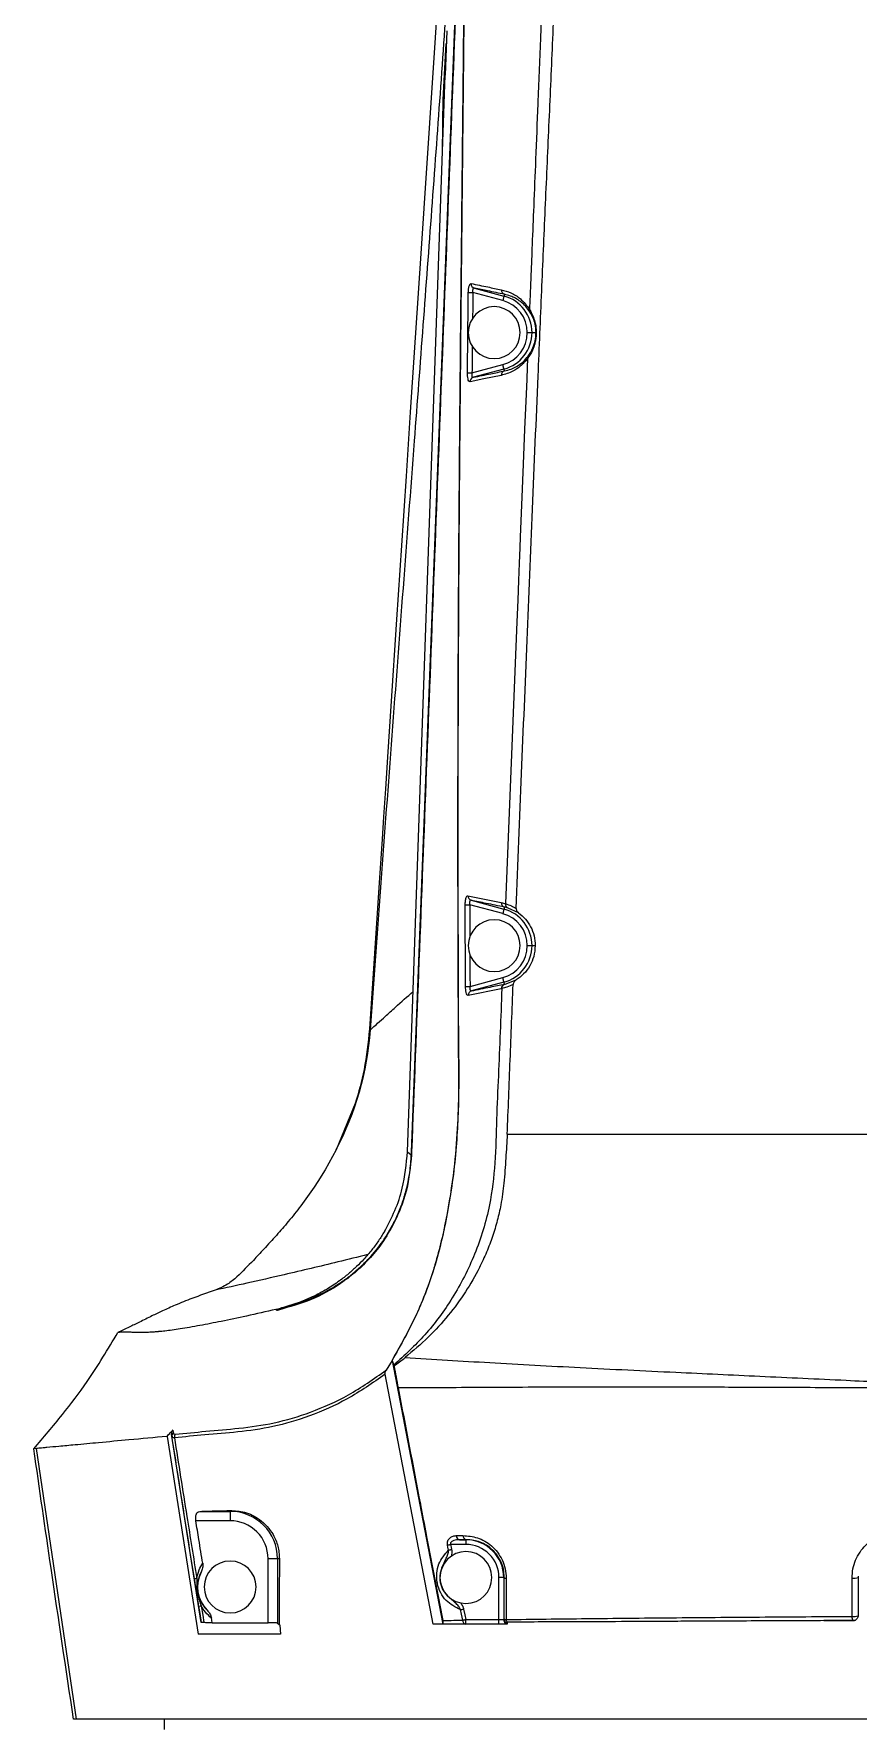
# Model space of a CAD drawing. Header units: millimetres. Extents: x 126 to 938, y 244 to 707.
# Drawn here: x 764.69 to 769.06, y 303.71 to 312.67 of the extents above; entities that cross this region are included whole.
import ezdxf

# ---------------------------------------------------------------- set-up
doc = ezdxf.new("R2010")
doc.units = ezdxf.units.MM

msp = doc.modelspace()

# ---------------------------------------------------------------- linework, layer by layer
at = {"color": 7, "linetype": 'Continuous', "lineweight": 25}
for p, q in [((766.8379, 312.9728), (766.7428, 311.5358)), ((766.8784, 312.6901), (766.8702, 312.454)), ((766.6709, 306.7478), (766.8702, 312.454)), ((767.0253, 311.3257), (767.1822, 311.2837)), ((767.1757, 311.2596), (767.0169, 311.3021)), ((767.1847, 311.293), (767.1822, 311.2837)), ((767.3057, 311.0901), (767.3307, 311.0901)), ((767.3307, 311.0901), (767.3519, 311.0901)), ((767.0125, 310.8769), (767.1757, 310.9207)), ((767.1822, 310.8965), (767.0198, 310.853)), ((767.1848, 310.8868), (767.1822, 310.8965)), ((766.9907, 308.1044), (767.1674, 308.0685)), ((767.1757, 308.0096), (767.0006, 308.0565)), ((767.0083, 308.0803), (767.1822, 308.0337)), ((767.185, 308.0444), (767.1822, 308.0337)), ((767.2591, 308.0146), (767.2048, 308.0396)), ((767.3057, 307.8401), (767.3307, 307.8401)), ((767.3307, 307.8401), (767.3478, 307.8401)), ((767.0021, 307.6241), (767.1757, 307.6707)), ((767.1883, 307.6366), (767.2466, 307.6582)), ((767.1673, 307.6117), (766.9926, 307.5762)), ((767.1822, 307.6465), (767.0102, 307.6004)), ((767.185, 307.6359), (767.1822, 307.6465)), ((766.4687, 307.3991), (766.4686, 307.3973)), ((766.4686, 307.3973), (766.4738, 307.3931)), ((766.3936, 307.0037), (766.2918, 306.7573)), ((766.2918, 306.7573), (766.2335, 306.6515)), ((766.6709, 306.7478), (766.6909, 306.7319)), ((766.1959, 306.5904), (766.1753, 306.559)), ((766.2335, 306.6515), (766.1959, 306.5904)), ((765.9729, 305.9114), (766.0174, 305.9233)), ((765.9833, 305.9115), (765.9814, 305.911)), ((765.9962, 305.9172), (765.9833, 305.9115)), ((765.9963, 305.9172), (765.9962, 305.9172)), ((765.9963, 305.9172), (765.9963, 305.9172)), ((766.5885, 305.641), (766.5569, 305.5895)), ((766.5885, 305.641), (766.7602, 304.746)), ((766.8062, 304.2421), (766.5516, 305.5677)), ((765.3955, 305.2386), (765.5614, 304.1901)), ((765.5774, 304.2523), (765.4191, 305.2493)), ((764.7032, 305.1739), (764.6893, 305.1725)), ((764.9151, 303.7401), (764.7032, 305.1739)), ((765.7303, 304.791), (765.5485, 304.791)), ((765.5688, 304.841), (765.7303, 304.841)), ((765.7303, 304.8456), (765.7303, 304.841)), ((765.7303, 304.841), (765.7303, 304.791)), ((766.7602, 304.746), (766.8571, 304.2421)), ((766.9803, 304.6655), (766.8992, 304.6655)), ((766.9455, 304.6905), (766.9803, 304.6905)), ((766.9803, 304.6911), (766.9803, 304.6905)), ((766.9803, 304.6905), (766.9803, 304.6655)), ((765.9312, 304.2497), (765.9312, 304.5901)), ((765.9812, 304.5901), (765.9312, 304.5901)), ((765.9912, 304.5901), (765.9812, 304.5901)), ((765.9812, 304.5901), (765.9812, 304.2489)), ((765.5533, 304.4861), (765.554, 304.4334)), ((765.554, 304.4334), (765.5608, 304.3908)), ((767.1557, 304.2673), (767.1557, 304.4901)), ((767.1807, 304.4901), (767.1557, 304.4901)), ((767.1838, 304.4901), (767.1807, 304.4901)), ((767.1807, 304.4901), (767.1807, 304.2682)), ((769.0602, 304.4978), (769.06, 304.4901)), ((765.6356, 304.2497), (765.9312, 304.2497)), ((765.9812, 304.2489), (765.9898, 304.2403)), ((766.9794, 304.2673), (767.1557, 304.2673)), ((766.9794, 304.2423), (766.9794, 304.2673)), ((767.1557, 304.2423), (767.1557, 304.2673)), ((767.1807, 304.2682), (767.1832, 304.2706)), ((767.1986, 304.2541), (767.1986, 304.2421)), ((769.0451, 304.2644), (769.0356, 304.2624)), ((769.0356, 304.2624), (769.0356, 304.2625)), ((765.9969, 304.1901), (765.5614, 304.1901)), ((767.1986, 304.2421), (766.8062, 304.2421)), ((767.1557, 304.2423), (766.9794, 304.2423)), ((764.9151, 303.7401), (764.8997, 303.7401)), ((770.8803, 303.7401), (764.9151, 303.7401)), ((765.3803, 303.7401), (765.3803, 303.6851))]:
    msp.add_line(p, q, dxfattribs=at)
at = {"color": 7, "linetype": 'Continuous', "lineweight": 25, "flags": 128}
for points in [[(766.6916, 306.7478), (766.7569, 308.4459), (766.8222, 310.1439), (766.8736, 311.478), (766.9249, 312.8122)], [(766.7428, 311.5358), (766.7254, 311.2727), (766.7062, 310.9837), (766.6854, 310.669), (766.6628, 310.3284), (766.6386, 309.962), (766.6126, 309.5698), (766.5822, 309.1095), (766.5661, 308.8672), (766.5532, 308.6718), (766.5433, 308.5234), (766.5354, 308.4041), (766.5218, 308.2), (766.4687, 307.3991)], [(766.9929, 311.3024), (766.9944, 311.3024), (766.9964, 311.3023), (766.9989, 311.3023), (767.0019, 311.3023), (767.0053, 311.3022), (767.009, 311.3022), (767.0129, 311.3022), (767.0169, 311.3021)], [(767.0169, 311.3021), (767.0161, 311.2257), (767.0155, 311.1657)], [(767.1822, 311.2837), (767.182, 311.2832), (767.1817, 311.2818), (767.1811, 311.2795), (767.1803, 311.2765), (767.1793, 311.2728), (767.1782, 311.2687), (767.177, 311.2642), (767.1757, 311.2596)], [(766.9885, 310.8772), (766.9899, 310.8771), (766.9919, 310.8771), (766.9945, 310.8771), (766.9975, 310.8771), (767.0009, 310.877), (767.0046, 310.877), (767.0085, 310.877), (767.0125, 310.8769)], [(767.1822, 310.8965), (767.182, 310.897), (767.1817, 310.8985), (767.1811, 310.9007), (767.1803, 310.9037), (767.1793, 310.9074), (767.1782, 310.9115), (767.177, 310.916), (767.1757, 310.9207)], [(767.3068, 310.9517), (767.305, 310.9071), (767.3024, 310.8422), (767.2977, 310.7271), (767.2916, 310.5774), (767.2841, 310.3934), (767.2753, 310.1751), (767.2685, 310.0078), (767.266, 309.9483), (767.2628, 309.8676), (767.259, 309.7755), (767.2548, 309.6721), (767.2501, 309.5572), (767.1894, 308.063)], [(767.1672, 310.863), (767.075, 310.8441), (767.0022, 310.8291)], [(766.9766, 308.0564), (766.978, 308.0564), (766.98, 308.0564), (766.9826, 308.0564), (766.9856, 308.0565), (766.989, 308.0565), (766.9927, 308.0565), (766.9966, 308.0565), (767.0006, 308.0565)], [(767.1822, 308.0337), (767.182, 308.0332), (767.1817, 308.0318), (767.1811, 308.0295), (767.1803, 308.0265), (767.1793, 308.0228), (767.1782, 308.0187), (767.177, 308.0142), (767.1757, 308.0096)], [(767.1822, 307.6465), (767.182, 307.647), (767.1817, 307.6485), (767.1811, 307.6507), (767.1803, 307.6537), (767.1793, 307.6574), (767.1782, 307.6615), (767.177, 307.666), (767.1757, 307.6707)], [(766.9781, 307.624), (766.9795, 307.624), (766.9815, 307.624), (766.9841, 307.6241), (766.9871, 307.6241), (766.9905, 307.6241), (766.9942, 307.6241), (766.9981, 307.6241), (767.0021, 307.6241)], [(766.9294, 304.7122), (766.9489, 304.7125), (766.9643, 304.7127)], [(766.8828, 304.6622), (766.8846, 304.6626), (766.8864, 304.663), (766.8884, 304.6634), (766.8904, 304.6638), (766.8926, 304.6642), (766.8947, 304.6646), (766.897, 304.6651), (766.8992, 304.6655)], [(766.8882, 304.6359), (766.8852, 304.6506), (766.8828, 304.6622)], [(766.8882, 304.6359), (766.8899, 304.6362), (766.8917, 304.6366), (766.8937, 304.637), (766.8957, 304.6374), (766.8979, 304.6378), (766.9001, 304.6383), (766.9023, 304.6387), (766.9045, 304.6391)], [(766.8992, 304.6655), (766.9022, 304.6508), (766.9045, 304.6391)], [(766.9803, 304.6911), (766.9608, 304.6908), (766.9455, 304.6905)], [(765.9912, 304.5901), (765.9904, 304.3941), (765.9898, 304.2403)], [(767.1832, 304.2706), (767.1835, 304.3935), (767.1838, 304.4901)], [(767.1937, 304.4868), (767.1933, 304.3639), (767.1929, 304.2673)], [(769.0279, 304.2841), (769.0277, 304.3975), (769.0275, 304.4867)], [(765.5784, 304.2519), (765.5706, 304.3003), (765.5645, 304.3383)], [(765.5767, 304.3402), (765.5847, 304.2903), (765.591, 304.2511)], [(765.6356, 304.2497), (765.6333, 304.2636), (765.6316, 304.2746)], [(766.952, 304.3198), (766.9537, 304.3201), (766.9556, 304.3205), (766.9575, 304.3209), (766.9595, 304.3213), (766.9616, 304.3217), (766.9638, 304.3222), (766.966, 304.3226), (766.9682, 304.3231)], [(766.9633, 304.264), (766.957, 304.2953), (766.952, 304.3198)], [(766.9633, 304.264), (766.965, 304.2644), (766.9668, 304.2648), (766.9688, 304.2651), (766.9708, 304.2656), (766.9729, 304.266), (766.975, 304.2664), (766.9772, 304.2669), (766.9794, 304.2673)], [(766.9682, 304.3231), (766.9745, 304.2918), (766.9794, 304.2673)], [(769.0356, 304.2625), (769.0342, 304.2629), (769.0329, 304.2642), (769.0317, 304.2661), (769.0305, 304.2688), (769.0296, 304.272), (769.0288, 304.2757), (769.0283, 304.2797), (769.0279, 304.2841)], [(765.9941, 304.2402), (765.9957, 304.2121), (765.9969, 304.1901)], [(766.9794, 304.2423), (766.9724, 304.2422), (766.9669, 304.2421)]]:
    msp.add_lwpolyline(points, dxfattribs=at)
at = {"color": 7, "linetype": 'Continuous', "lineweight": 25}
for centre, radius, start, end in [((770.8803, 312.6741), 3.9509, 0.00002, 156.7053), ((767.0321, 311.3491), 0.0243, 177.53886, 253.79999), ((767.1915, 311.3164), 0.0244, 177.31804, 253.81424), ((767.1303, 311.0901), 0.1754, 0.00157, 74.9984), ((767.1303, 311.0901), 0.2004, 0.00066, 74.99987), ((767.1303, 311.0901), 0.1375, 360, 180), ((767.1303, 311.0901), 0.1375, 180.00031, 359.99969), ((767.1303, 311.0901), 0.1754, 285.00116, 359.99862), ((767.1303, 311.0901), 0.2004, 285.00013, 359.99913), ((767.1915, 310.8635), 0.0243, 106.14045, 181.03022), ((767.0265, 310.8296), 0.0243, 106.15432, 181.28971), ((767.015, 308.1037), 0.0243, 178.3069, 253.83209), ((767.1918, 308.0679), 0.0244, 178.50857, 253.95857), ((767.1303, 307.8401), 0.1754, 0.00138, 74.99884), ((767.1303, 307.8401), 0.2004, 0.00125, 74.99949), ((767.1303, 307.8401), 0.1375, 0.00062, 179.99938), ((767.1303, 307.8401), 0.1375, 180, 0), ((767.1303, 307.8401), 0.1754, 285.00203, 359.99824), ((767.1303, 307.8401), 0.2004, 285.00051, 359.99917), ((767.0169, 307.577), 0.0243, 106.17771, 182.09124), ((767.1918, 307.6124), 0.0244, 106.02455, 181.70469), ((764.8771, 307.5062), 1.6007, 332.10437, 355.94867), ((766.6917, 306.7324), 0.000937, 212.55393, 252.96801), ((766.6924, 306.7482), 0.001, 206.88907, 248.99519), ((766.6035, 306.3702), 0.00491, 162.80385, 200.62858), ((766.0015, 305.9021), 0.016, 108.95305, 156.63745), ((765.4445, 305.2404), 0.0227, 132.38315, 187.14655), ((765.4617, 305.2353), 0.027, 145.88089, 188.56252), ((765.7303, 304.5901), 0.2509, 0.00035, 89.99999), ((765.7303, 304.5901), 0.2009, 359.99939, 90.00061), ((766.9505, 304.7111), 0.0211, 176.87838, 256.48141), ((766.9854, 304.7115), 0.0211, 176.70506, 256.17473), ((766.9803, 304.4901), 0.1375, 0.00062, 179.99938), ((766.9803, 304.4901), 0.2004, 0.00058, 89.999), ((766.9803, 304.4901), 0.1754, 359.99947, 90.00053), ((765.7325, 304.4401), 0.175, 153.52388, 224.75423), ((765.7303, 304.4401), 0.1375, 360, 180), ((766.9803, 304.4901), 0.1379, 157.09201, 225.30465), ((766.8459, 304.5258), 0.0195, 66.38226, 67.64031), ((765.104, 307.287), 2.8367, 278.86585, 279.1128), ((765.7303, 304.4401), 0.1375, 180.00062, 359.99938), ((766.9803, 304.4901), 0.1375, 180, 0), ((767.1928, 304.5005), 0.0138, 229.25737, 273.64425), ((769.0369, 304.5541), 0.0681, 261.98624, 289.83123), ((764.9608, 308.1848), 3.8936, 278.91946, 279.10023), ((766.8482, 304.4271), 0.0496, 315.03521, 315.52928), ((766.9844, 304.2628), 0.0211, 176.77574, 256.44072), ((767.2057, 304.2682), 0.025, 180.02172, 253.29925), ((767.1921, 304.281), 0.0137, 229.32637, 273.58946), ((767.2082, 304.2706), 0.025, 180.02159, 247.4234), ((767.2245, 304.2693), 0.0316, 183.70374, 214.88062), ((769.0362, 304.3822), 0.0985, 265.17067, 283.64041), ((769.0356, 304.2875), 0.025, 270.01965, 292.46951)]:
    msp.add_arc(centre, radius, start, end, dxfattribs=at)
for points, knots in [([(767.2468, 308.0366), (767.2564, 308.2755), (767.2755, 308.7495), (767.3043, 309.4552), (767.3335, 310.158), (767.3595, 310.7755), (767.3822, 311.306), (767.4014, 311.7473), (767.4203, 312.1835), (767.441, 312.6217), (767.4542, 312.986), (767.4952, 313.273), (767.5373, 313.4806), (767.5901, 313.6799), (767.6539, 313.8748), (767.73, 314.069), (767.821, 314.2651), (767.9183, 314.444), (768.0278, 314.6211), (768.1478, 314.793), (768.2818, 314.9602), (768.421, 315.1136), (768.6019, 315.2903), (768.8368, 315.4838), (769.0515, 315.6272), (769.1912, 315.7087), (769.257, 315.7452), (769.3263, 315.7815), (769.3991, 315.8176), (769.4756, 315.8531), (769.556, 315.888), (769.641, 315.9223), (769.7428, 315.9601), (769.8438, 315.9939), (769.9454, 316.0242), (770.037, 316.0489), (770.1394, 316.0734), (770.2896, 316.1042), (770.4763, 316.1322), (770.6871, 316.1505), (770.8189, 316.1525), (770.8803, 316.1535)], [0, 0, 0, 0, 0.071184, 0.141274, 0.210323, 0.280644, 0.325304, 0.368459, 0.412159, 0.455325, 0.499119, 0.520569, 0.541592, 0.562152, 0.58194, 0.60262, 0.624221, 0.646276, 0.663205, 0.686221, 0.708662, 0.726971, 0.747845, 0.783917, 0.817419, 0.824604, 0.832073, 0.839833, 0.847893, 0.856263, 0.864956, 0.873987, 0.883558, 0.897289, 0.905689, 0.915111, 0.925557, 0.937037, 0.960744, 0.981728, 1, 1, 1, 1]), ([(767.9791, 314.6478), (767.963, 314.6235), (767.9214, 314.5611), (767.8629, 314.4652), (767.8027, 314.3586), (767.7513, 314.26), (767.7039, 314.1616), (767.6609, 314.0649), (767.6201, 313.9649), (767.5856, 313.8726), (767.5532, 313.7781), (767.5278, 313.6967), (767.5047, 313.6158), (767.4858, 313.544), (767.4666, 313.4641), (767.4514, 313.3935), (767.4406, 313.3379), (767.4336, 313.2994), (767.4274, 313.2634), (767.4215, 313.2267), (767.4158, 313.1893), (767.4104, 313.1503), (767.4052, 313.1096), (767.4004, 313.0672), (767.3845, 312.9112), (767.3766, 312.6555), (767.362, 312.3172), (767.3503, 312.0237), (767.3402, 311.7752), (767.332, 311.5714), (767.3255, 311.4124), (767.3209, 311.2981), (767.3184, 311.2367), (767.3174, 311.2134)], [0, 0, 0, 0, 0.024588, 0.063301, 0.094722, 0.127898, 0.157099, 0.186853, 0.217198, 0.248167, 0.269998, 0.301501, 0.320095, 0.340967, 0.364112, 0.389483, 0.401883, 0.411925, 0.422505, 0.432676, 0.443302, 0.454384, 0.465924, 0.477925, 0.49039, 0.598233, 0.693534, 0.776136, 0.846085, 0.903419, 0.948169, 0.980358, 1, 1, 1, 1]), ([(767.2101, 314.1397), (767.1703, 314.0217), (767.0905, 313.7857), (767.0352, 313.5172), (767.0087, 313.3458), (766.9989, 313.2731), (766.9905, 313.2001), (766.9833, 313.1269), (766.9776, 313.0535), (766.9732, 312.9799), (766.9702, 312.9067), (766.9687, 312.8422), (766.968, 312.7746), (766.967, 312.6909), (766.9661, 312.5926), (766.9651, 312.4938), (766.9642, 312.4067), (766.9633, 312.3218), (766.9623, 312.2265), (766.9612, 312.1182), (766.9599, 311.9886), (766.9585, 311.851), (766.9566, 311.6682), (766.9545, 311.4597), (766.9522, 311.234), (766.9501, 311.0222), (766.9481, 310.8022), (766.946, 310.5664), (766.9441, 310.3273), (766.9424, 310.0997), (766.94, 309.7426), (766.9376, 309.2589), (766.9365, 308.7953), (766.9363, 308.4893), (766.9364, 308.3348), (766.9365, 308.1816), (766.9368, 308.0298), (766.9371, 307.8793), (766.9377, 307.6994), (766.9387, 307.5007), (766.9394, 307.2821), (766.9425, 307.0753), (766.9364, 306.8658), (766.9165, 306.6362), (766.8783, 306.3893), (766.816, 306.1291), (766.7213, 305.8777), (766.6331, 305.7205), (766.5885, 305.641)], [0, 0, 0, 0, 0.043475, 0.086968, 0.095506, 0.104051, 0.112606, 0.121175, 0.129724, 0.138311, 0.14696, 0.155303, 0.160843, 0.170588, 0.184539, 0.195188, 0.205089, 0.214972, 0.224838, 0.238376, 0.252817, 0.270111, 0.28645, 0.31667, 0.342957, 0.365311, 0.390647, 0.419822, 0.447663, 0.474171, 0.499345, 0.572392, 0.643144, 0.661295, 0.679289, 0.697126, 0.714805, 0.732328, 0.749692, 0.777664, 0.801721, 0.826072, 0.849886, 0.874901, 0.906529, 0.937103, 0.968206, 1, 1, 1, 1]), ([(767.1999, 314.1061), (767.1613, 313.9884), (767.0839, 313.7532), (767.0295, 313.4777), (767.0027, 313.2907), (766.9913, 313.1933), (766.9824, 313.0969), (766.9759, 313.0005), (766.9717, 312.9035), (766.9695, 312.7855), (766.9683, 312.6379), (766.9665, 312.4684), (766.9646, 312.2895), (766.9627, 312.1011), (766.9605, 311.8935), (766.9571, 311.5637), (766.9529, 311.1434), (766.9484, 310.6574), (766.9448, 310.2374), (766.9426, 309.9205), (766.9412, 309.6852), (766.9402, 309.5099), (766.9395, 309.3362), (766.9388, 309.164), (766.9383, 308.9933), (766.9379, 308.8241), (766.9372, 308.4135), (766.9384, 307.9409), (766.9391, 307.4187), (766.9447, 307.0896), (766.9333, 306.7664), (766.8912, 306.4448), (766.8232, 306.1476), (766.7225, 305.8791), (766.6344, 305.7227), (766.5885, 305.641)], [0, 0, 0, 0, 0.04341, 0.086814, 0.098233, 0.109687, 0.121181, 0.132207, 0.143562, 0.155239, 0.173625, 0.195335, 0.214682, 0.236378, 0.261431, 0.287508, 0.352058, 0.408887, 0.457996, 0.499384, 0.52005, 0.54054, 0.560852, 0.580987, 0.600946, 0.620728, 0.640332, 0.744997, 0.786484, 0.823505, 0.86046, 0.899817, 0.937108, 0.96717, 1, 1, 1, 1]), ([(766.4738, 307.3931), (766.4927, 307.6533), (766.5306, 308.1738), (766.5893, 308.9545), (766.6486, 309.735), (766.7038, 310.4598), (766.7544, 311.1289), (766.8001, 311.7423), (766.845, 312.3557), (766.8739, 312.7647), (766.8884, 312.9693)], [0, 0, 0, 0, 0.139999, 0.279999, 0.42, 0.560001, 0.670002, 0.780002, 0.890001, 1, 1, 1, 1]), ([(766.926, 312.8116), (766.9, 312.1378), (766.848, 310.7901), (766.7706, 308.7686), (766.7183, 307.421), (766.6921, 306.7473)], [0, 0, 0, 0, 0.333345, 0.666681, 1, 1, 1, 1]), ([(766.8564, 312.0602), (766.8572, 312.1598), (766.8586, 312.3477), (766.8705, 312.5352), (766.8761, 312.6232)], [0, 0, 0, 0, 0.530257, 1, 1, 1, 1]), ([(766.9929, 311.3024), (766.9932, 311.3096), (766.9937, 311.3226), (766.9973, 311.3375), (767.0013, 311.3484), (767.006, 311.3497), (767.0078, 311.3502)], [0, 0, 0, 0, 0.4050886, 0.7333227, 0.9014179, 1, 1, 1, 1]), ([(767.0078, 311.3502), (767.0376, 311.344), (767.0907, 311.3332), (767.1438, 311.3223), (767.1671, 311.3175)], [0, 0, 0, 0, 0.56098, 1, 1, 1, 1]), ([(767.0253, 311.3257), (767.0244, 311.3259), (767.0226, 311.3261), (767.0201, 311.325), (767.0182, 311.3231), (767.0168, 311.3202), (767.016, 311.3167), (767.0157, 311.3123), (767.0159, 311.3074), (767.0166, 311.3039), (767.0169, 311.3021)], [0, 0, 0, 0, 0.093552, 0.178825, 0.268692, 0.369895, 0.494546, 0.642277, 0.811795, 1, 1, 1, 1]), ([(767.1847, 311.293), (767.155, 311.2991), (767.1019, 311.31), (767.0487, 311.3209), (767.0253, 311.3257)], [0, 0, 0, 0, 0.559028, 1, 1, 1, 1]), ([(766.9885, 310.8772), (766.9893, 310.9565), (766.9907, 311.0983), (766.9922, 311.24), (766.9929, 311.3024)], [0, 0, 0, 0, 0.560001, 1, 1, 1, 1]), ([(767.1671, 311.3175), (767.1846, 311.3127), (767.2212, 311.3025), (767.2752, 311.2685), (767.3024, 311.233), (767.3174, 311.2134)], [0, 0, 0, 0, 0.289156, 0.607423, 1, 1, 1, 1]), ([(767.3198, 311.2004), (767.313, 311.2101), (767.2987, 311.2303), (767.2721, 311.2542), (767.2441, 311.2722), (767.2154, 311.2854), (767.1954, 311.2903), (767.1847, 311.293)], [0, 0, 0, 0, 0.211715, 0.439375, 0.633476, 0.803236, 1, 1, 1, 1]), ([(767.3174, 311.2134), (767.3262, 311.197), (767.3412, 311.1692), (767.35, 311.1304), (767.3526, 311.1053), (767.353, 311.0886), (767.3524, 311.0717), (767.3501, 311.052), (767.3442, 311.0256), (767.3324, 310.991), (767.3164, 310.9664), (767.3068, 310.9517)], [0, 0, 0, 0, 0.199884, 0.33944, 0.425742, 0.472128, 0.518973, 0.608121, 0.685475, 0.811236, 1, 1, 1, 1]), ([(767.3198, 311.2004), (767.3189, 311.2024), (767.317, 311.2066), (767.3173, 311.2111), (767.3174, 311.2134)], [0, 0, 0, 0, 0.493954, 1, 1, 1, 1]), ([(767.3519, 311.0901), (767.3517, 311.096), (767.3514, 311.1078), (767.3482, 311.1314), (767.3401, 311.1635), (767.327, 311.1872), (767.3198, 311.2004)], [0, 0, 0, 0, 0.152105, 0.3053, 0.614386, 1, 1, 1, 1]), ([(767.3103, 310.9655), (767.3194, 310.9795), (767.3362, 311.0052), (767.347, 311.0417), (767.3513, 311.0693), (767.3517, 311.0832), (767.3519, 311.0901)], [0, 0, 0, 0, 0.372811, 0.687897, 0.84442, 1, 1, 1, 1]), ([(767.0139, 311.0169), (767.0136, 310.9908), (767.0132, 310.9441), (767.0127, 310.8975), (767.0125, 310.8769)], [0, 0, 0, 0, 0.559997, 1, 1, 1, 1]), ([(767.1848, 310.8868), (767.1967, 310.8898), (767.2186, 310.8953), (767.252, 310.9117), (767.2836, 310.9339), (767.3016, 310.9552), (767.3103, 310.9655)], [0, 0, 0, 0, 0.242621, 0.446871, 0.734719, 1, 1, 1, 1]), ([(767.3103, 310.9655), (767.3091, 310.9634), (767.3068, 310.9591), (767.3068, 310.9542), (767.3068, 310.9517)], [0, 0, 0, 0, 0.494198, 1, 1, 1, 1]), ([(767.0022, 310.8291), (767, 310.8301), (766.9936, 310.833), (766.9913, 310.8461), (766.9886, 310.8606), (766.9885, 310.8714), (766.9885, 310.8772)], [0, 0, 0, 0, 0.131502, 0.389272, 0.675367, 1, 1, 1, 1]), ([(767.0125, 310.8769), (767.0121, 310.8752), (767.0114, 310.8719), (767.0109, 310.867), (767.0109, 310.8626), (767.0116, 310.8587), (767.0129, 310.8557), (767.0154, 310.8528), (767.0181, 310.8529), (767.0198, 310.853)], [0, 0, 0, 0, 0.181803, 0.34336, 0.501608, 0.635052, 0.744658, 0.837984, 1, 1, 1, 1]), ([(767.0198, 310.853), (767.0506, 310.8593), (767.1056, 310.8706), (767.1606, 310.8819), (767.1848, 310.8868)], [0, 0, 0, 0, 0.561212, 1, 1, 1, 1]), ([(767.3068, 310.9517), (767.2946, 310.9376), (767.2721, 310.9116), (767.2247, 310.8799), (767.1884, 310.8692), (767.1672, 310.863)], [0, 0, 0, 0, 0.330834, 0.608913, 1, 1, 1, 1]), ([(766.9766, 308.0564), (766.9768, 308.0636), (766.9771, 308.0767), (766.9805, 308.0916), (766.9843, 308.1026), (766.989, 308.1039), (766.9907, 308.1044)], [0, 0, 0, 0, 0.405472, 0.73432, 0.902258, 1, 1, 1, 1]), ([(766.9781, 307.624), (766.9778, 307.7047), (766.9771, 307.8489), (766.9768, 307.993), (766.9766, 308.0564)], [0, 0, 0, 0, 0.560002, 1, 1, 1, 1]), ([(767.0083, 308.0803), (767.0066, 308.0804), (767.0039, 308.0805), (767.0013, 308.0777), (767, 308.0747), (766.9992, 308.0708), (766.9991, 308.0664), (766.9995, 308.0615), (767.0002, 308.0582), (767.0006, 308.0565)], [0, 0, 0, 0, 0.163157, 0.256716, 0.366009, 0.499507, 0.657517, 0.818769, 1, 1, 1, 1]), ([(767.0006, 308.0565), (767.0007, 308.0249), (767.0008, 307.9684), (767.001, 307.9119), (767.0011, 307.887)], [0, 0, 0, 0, 0.560007, 1, 1, 1, 1]), ([(767.185, 308.0444), (767.1525, 308.0509), (767.0936, 308.0628), (767.0347, 308.0749), (767.0083, 308.0803)], [0, 0, 0, 0, 0.5517517, 1, 1, 1, 1]), ([(767.1674, 308.0685), (767.1715, 308.0676), (767.1789, 308.066), (767.1862, 308.0639), (767.1894, 308.063)], [0, 0, 0, 0, 0.558103, 1, 1, 1, 1]), ([(767.2048, 308.0396), (767.2011, 308.0406), (767.1946, 308.0424), (767.188, 308.0438), (767.185, 308.0444)], [0, 0, 0, 0, 0.561899, 1, 1, 1, 1]), ([(767.1894, 308.063), (767.2003, 308.0592), (767.2203, 308.0523), (767.2386, 308.0415), (767.2468, 308.0366)], [0, 0, 0, 0, 0.54537, 1, 1, 1, 1]), ([(767.1894, 308.063), (767.1896, 308.0602), (767.19, 308.0546), (767.1939, 308.0475), (767.199, 308.0423), (767.2029, 308.0405), (767.2048, 308.0396)], [0, 0, 0, 0, 0.278203, 0.566312, 0.788887, 1, 1, 1, 1]), ([(767.2468, 308.0366), (767.247, 308.0344), (767.2473, 308.0299), (767.2501, 308.0238), (767.2541, 308.0186), (767.2574, 308.016), (767.2591, 308.0146)], [0, 0, 0, 0, 0.2567108, 0.5122597, 0.7496479, 1, 1, 1, 1]), ([(767.2591, 308.0146), (767.272, 308.0038), (767.2975, 307.9826), (767.3253, 307.94), (767.3443, 307.8921), (767.3466, 307.8575), (767.3478, 307.8401)], [0, 0, 0, 0, 0.247678, 0.488218, 0.744133, 1, 1, 1, 1]), ([(767.3478, 307.8401), (767.3462, 307.8209), (767.3432, 307.7831), (767.3206, 307.7318), (767.2886, 307.6886), (767.2605, 307.6682), (767.2466, 307.6582)], [0, 0, 0, 0, 0.265401, 0.520699, 0.76501, 1, 1, 1, 1]), ([(767.0014, 307.7923), (767.0015, 307.7609), (767.0017, 307.7048), (767.002, 307.6488), (767.0021, 307.6241)], [0, 0, 0, 0, 0.560006, 1, 1, 1, 1]), ([(767.2466, 307.6582), (767.2428, 307.6553), (767.2369, 307.6507), (767.2318, 307.6419), (767.2311, 307.6367), (767.2308, 307.6343)], [0, 0, 0, 0, 0.477776, 0.748805, 1, 1, 1, 1]), ([(766.4738, 307.3931), (766.4777, 307.3969), (766.4901, 307.4092), (766.5168, 307.4327), (766.557, 307.4691), (766.6198, 307.5255), (766.6692, 307.5695), (766.7006, 307.5977)], [0, 0, 0, 0, 0.053858, 0.170853, 0.35018, 0.58576, 1, 1, 1, 1]), ([(767.171, 307.6124), (767.1679, 307.5354), (767.1616, 307.3813), (767.1525, 307.1503), (767.1418, 306.9194), (767.1374, 306.6903), (767.1093, 306.4483), (767.0347, 306.2054), (766.9166, 305.9739), (766.7712, 305.775), (766.6543, 305.6681), (766.5978, 305.6164)], [0, 0, 0, 0, 0.107283, 0.214521, 0.321716, 0.428898, 0.533281, 0.659587, 0.77999, 0.893727, 1, 1, 1, 1]), ([(766.9926, 307.5762), (766.9904, 307.5771), (766.9839, 307.58), (766.9814, 307.5931), (766.9785, 307.6075), (766.9782, 307.6183), (766.9781, 307.624)], [0, 0, 0, 0, 0.132461, 0.390224, 0.675741, 1, 1, 1, 1]), ([(767.0021, 307.6241), (767.0017, 307.6224), (767.0011, 307.6191), (767.0007, 307.6142), (767.0009, 307.6098), (767.0018, 307.606), (767.0032, 307.603), (767.0058, 307.6003), (767.0085, 307.6004), (767.0102, 307.6004)], [0, 0, 0, 0, 0.181223, 0.342816, 0.499789, 0.633083, 0.742151, 0.836319, 1, 1, 1, 1]), ([(767.0102, 307.6004), (767.0433, 307.6072), (767.1016, 307.6191), (767.1599, 307.6308), (767.185, 307.6359)], [0, 0, 0, 0, 0.569552, 1, 1, 1, 1]), ([(767.171, 307.6124), (767.1704, 307.6123), (767.1691, 307.612), (767.1679, 307.6118), (767.1673, 307.6117)], [0, 0, 0, 0, 0.5601232, 1, 1, 1, 1]), ([(767.171, 307.6124), (767.1713, 307.6154), (767.1718, 307.6214), (767.1762, 307.6289), (767.1819, 307.6341), (767.1863, 307.6358), (767.1883, 307.6366)], [0, 0, 0, 0, 0.277364, 0.566589, 0.789759, 1, 1, 1, 1]), ([(767.2308, 307.6343), (767.2198, 307.629), (767.2006, 307.6197), (767.1799, 307.6146), (767.171, 307.6124)], [0, 0, 0, 0, 0.571018, 1, 1, 1, 1]), ([(767.185, 307.6359), (767.1857, 307.636), (767.1868, 307.6362), (767.1879, 307.6365), (767.1883, 307.6366)], [0, 0, 0, 0, 0.559915, 1, 1, 1, 1]), ([(767.1994, 306.8401), (767.2046, 306.9713), (767.215, 307.236), (767.2255, 307.5007), (767.2308, 307.6343)], [0, 0, 0, 0, 0.495525, 1, 1, 1, 1]), ([(766.4686, 307.3973), (766.4615, 307.3253), (766.4483, 307.1918), (766.4109, 307.063), (766.3936, 307.0037)], [0, 0, 0, 0, 0.539655, 1, 1, 1, 1]), ([(767.1994, 306.8401), (767.1969, 306.7981), (767.1919, 306.7115), (767.1831, 306.5867), (767.1688, 306.4758), (767.1476, 306.3818), (767.1223, 306.2979), (767.0904, 306.2145), (767.0444, 306.115), (766.979, 306.0014), (766.888, 305.8779), (766.7815, 305.7603), (766.6994, 305.6911), (766.6575, 305.6559)], [0, 0, 0, 0, 0.093413, 0.19252, 0.277527, 0.341183, 0.405897, 0.471809, 0.539096, 0.648979, 0.762005, 0.878813, 1, 1, 1, 1]), ([(767.1994, 306.8401), (767.2514, 306.8401), (767.3591, 306.8401), (767.5265, 306.8401), (767.7056, 306.8401), (767.9177, 306.8401), (768.1138, 306.8401), (768.2745, 306.8401), (768.3594, 306.8401), (768.4387, 306.8401), (768.5538, 306.8401), (768.7189, 306.8401), (768.9709, 306.8401), (769.2908, 306.8401), (769.6754, 306.8401), (770.0652, 306.84), (770.4655, 306.8401), (770.738, 306.8401), (770.8803, 306.8401)], [0, 0, 0, 0, 0.042357, 0.087813, 0.136447, 0.188332, 0.260667, 0.296291, 0.319282, 0.32983, 0.360942, 0.413057, 0.464397, 0.566366, 0.673745, 0.777901, 0.883995, 1, 1, 1, 1]), ([(766.5478, 306.3239), (766.5672, 306.3606), (766.6064, 306.4341), (766.654, 306.5758), (766.6645, 306.6827), (766.6709, 306.7478)], [0, 0, 0, 0, 0.279202, 0.560552, 1, 1, 1, 1]), ([(766.5988, 306.3716), (766.6041, 306.3824), (766.6147, 306.4041), (766.629, 306.4376), (766.642, 306.4721), (766.6537, 306.5079), (766.6616, 306.536), (766.6682, 306.5627), (766.6751, 306.5935), (766.6825, 306.6364), (766.6884, 306.6845), (766.6901, 306.7161), (766.6909, 306.7319)], [0, 0, 0, 0, 0.096093, 0.193192, 0.291834, 0.391133, 0.494242, 0.525235, 0.611915, 0.746786, 0.873132, 1, 1, 1, 1]), ([(766.6915, 306.7315), (766.6854, 306.6684), (766.6762, 306.5736), (766.6384, 306.4531), (766.6119, 306.3963), (766.5989, 306.3685)], [0, 0, 0, 0, 0.502314, 0.755364, 1, 1, 1, 1]), ([(766.6909, 306.7319), (766.6911, 306.7349), (766.6913, 306.7402), (766.6915, 306.7454), (766.6916, 306.7478)], [0, 0, 0, 0, 0.560239, 1, 1, 1, 1]), ([(766.6921, 306.7473), (766.692, 306.7443), (766.6918, 306.7391), (766.6916, 306.7338), (766.6915, 306.7315)], [0, 0, 0, 0, 0.559648, 1, 1, 1, 1]), ([(766.1753, 306.559), (766.1522, 306.5258), (766.1089, 306.4635), (766.0413, 306.3792), (765.9967, 306.3284), (765.9755, 306.3042)], [0, 0, 0, 0, 0.374326, 0.702287, 1, 1, 1, 1]), ([(766.5989, 306.3685), (766.5787, 306.3326), (766.5401, 306.2641), (766.4681, 306.1771), (766.3937, 306.1059), (766.2943, 306.031), (766.1609, 305.9572), (766.0454, 305.9248), (765.9868, 305.9084)], [0, 0, 0, 0, 0.1560326, 0.2977225, 0.4268224, 0.5458995, 0.7696916, 1, 1, 1, 1]), ([(765.9963, 305.9172), (766.0206, 305.9233), (766.067, 305.9351), (766.1354, 305.9591), (766.1998, 305.9867), (766.262, 306.0193), (766.3184, 306.0545), (766.371, 306.093), (766.42, 306.1347), (766.4783, 306.1927), (766.5419, 306.2701), (766.5798, 306.3378), (766.5988, 306.3716)], [0, 0, 0, 0, 0.096203, 0.184387, 0.278836, 0.365556, 0.454299, 0.534685, 0.61636, 0.701525, 0.851084, 1, 1, 1, 1]), ([(766.5478, 306.3239), (766.5378, 306.3077), (766.5172, 306.2742), (766.4809, 306.2253), (766.4419, 306.1797), (766.4006, 306.1376), (766.3574, 306.0991), (766.3054, 306.0586), (766.2417, 306.0166), (766.1717, 305.9794), (766.0944, 305.9462), (766.0421, 305.9305), (766.0123, 305.9216)], [0, 0, 0, 0, 0.083209, 0.171757, 0.265695, 0.345124, 0.429276, 0.518187, 0.632998, 0.761782, 0.8642, 1, 1, 1, 1]), ([(765.9755, 306.3042), (765.9533, 306.2798), (765.9129, 306.2352), (765.8443, 306.161), (765.7957, 306.1132), (765.7665, 306.0845)], [0, 0, 0, 0, 0.326102, 0.594859, 1, 1, 1, 1]), ([(766.4601, 306.2022), (766.4071, 306.1891), (766.2597, 306.1526), (766.0461, 306.102), (765.8293, 306.052), (765.7068, 306.0257), (765.6504, 306.0136)], [0, 0, 0, 0, 0.1970702, 0.5480692, 0.79187, 1, 1, 1, 1]), ([(765.7665, 306.0845), (765.7502, 306.0704), (765.7154, 306.0404), (765.673, 306.0229), (765.6505, 306.0136)], [0, 0, 0, 0, 0.470183, 1, 1, 1, 1]), ([(765.6504, 306.0136), (765.6094, 305.9992), (765.5383, 305.9741), (765.4455, 305.937), (765.3749, 305.9057), (765.3121, 305.8753), (765.2532, 305.8459), (765.1932, 305.8164), (765.1548, 305.7986), (765.135, 305.7894)], [0, 0, 0, 0, 0.231881, 0.401969, 0.532625, 0.643703, 0.774278, 0.883523, 1, 1, 1, 1]), ([(765.9729, 305.9114), (765.9207, 305.8995), (765.8242, 305.8777), (765.6899, 305.8493), (765.5897, 305.8295), (765.5172, 305.8166), (765.4679, 305.8084), (765.4244, 305.802), (765.3865, 305.7971), (765.363, 305.7947), (765.3521, 305.7936), (765.352, 305.7936), (765.3519, 305.7936), (765.3518, 305.7936), (765.3516, 305.7936), (765.3511, 305.7936), (765.3503, 305.7935), (765.3489, 305.7933), (765.3461, 305.7931), (765.3409, 305.7926), (765.3324, 305.792), (765.3215, 305.7912), (765.3095, 305.7905), (765.2979, 305.7899), (765.2837, 305.7894), (765.2669, 305.7891), (765.2462, 305.7892), (765.2235, 305.7897), (765.1973, 305.7904), (765.1675, 305.7907), (765.1462, 305.7899), (765.135, 305.7894)], [0, 0, 0, 0, 0.1890768, 0.3494871, 0.4845633, 0.5499581, 0.6093604, 0.6609156, 0.7055085, 0.7442222, 0.7442785, 0.7443243, 0.744402, 0.7445463, 0.7448036, 0.7452687, 0.7461039, 0.7476259, 0.7504369, 0.7557505, 0.7661859, 0.7805181, 0.7945617, 0.8083185, 0.8217908, 0.8448075, 0.8674598, 0.8950531, 0.9246905, 0.9603021, 1, 1, 1, 1]), ([(765.9814, 305.911), (765.9798, 305.9111), (765.977, 305.9112), (765.9742, 305.9113), (765.9729, 305.9114)], [0, 0, 0, 0, 0.560617, 1, 1, 1, 1]), ([(765.9833, 305.9115), (765.9819, 305.9105), (765.9795, 305.9089), (765.9775, 305.9069), (765.9767, 305.906)], [0, 0, 0, 0, 0.589593, 1, 1, 1, 1]), ([(765.9767, 305.906), (765.9775, 305.907), (765.9791, 305.9086), (765.9807, 305.9103), (765.9814, 305.911)], [0, 0, 0, 0, 0.559763, 1, 1, 1, 1]), ([(765.9868, 305.9084), (765.9849, 305.908), (765.9815, 305.9072), (765.9781, 305.9064), (765.9767, 305.906)], [0, 0, 0, 0, 0.560124, 1, 1, 1, 1]), ([(765.9962, 305.9172), (765.9962, 305.9172), (765.9963, 305.9172), (765.9963, 305.9172), (765.9963, 305.9172)], [0, 0, 0, 0, 0.567285, 1, 1, 1, 1]), ([(766.0123, 305.9216), (766.0093, 305.9208), (766.004, 305.9193), (765.9987, 305.9178), (765.9963, 305.9172)], [0, 0, 0, 0, 0.559918, 1, 1, 1, 1]), ([(764.6893, 305.1725), (764.7404, 305.2326), (764.8387, 305.348), (764.9924, 305.5507), (765.0824, 305.7013), (765.135, 305.7894)], [0, 0, 0, 0, 0.310294, 0.596534, 1, 1, 1, 1]), ([(765.4393, 305.2505), (765.4932, 305.2555), (765.6058, 305.2659), (765.7809, 305.2806), (765.9686, 305.3066), (766.164, 305.3652), (766.3665, 305.4549), (766.4917, 305.5434), (766.5569, 305.5895)], [0, 0, 0, 0, 0.136744, 0.285329, 0.443831, 0.613808, 0.798894, 1, 1, 1, 1]), ([(766.5516, 305.5677), (766.5514, 305.5695), (766.551, 305.5733), (766.5524, 305.5809), (766.5551, 305.5861), (766.5569, 305.5895)], [0, 0, 0, 0, 0.240019, 0.500673, 1, 1, 1, 1]), ([(766.5885, 305.641), (766.5901, 305.6369), (766.5932, 305.6287), (766.5963, 305.6205), (766.5978, 305.6164)], [0, 0, 0, 0, 0.498526, 1, 1, 1, 1]), ([(766.5978, 305.6164), (766.5982, 305.6155), (766.5988, 305.6139), (766.5994, 305.6122), (766.5997, 305.6115)], [0, 0, 0, 0, 0.559705, 1, 1, 1, 1]), ([(766.5997, 305.6115), (766.6094, 305.6187), (766.6288, 305.6333), (766.6479, 305.6483), (766.6576, 305.6559)], [0, 0, 0, 0, 0.497375, 1, 1, 1, 1]), ([(766.5997, 305.6115), (766.6031, 305.5923), (766.61, 305.5537), (766.6173, 305.5151), (766.6209, 305.4957)], [0, 0, 0, 0, 0.496708, 1, 1, 1, 1]), ([(766.6575, 305.6559), (766.8071, 305.647), (767.1163, 305.6286), (767.5948, 305.6024), (768.0722, 305.5793), (768.5424, 305.5574), (768.9662, 305.5378), (769.3665, 305.5174), (769.6143, 305.5046), (769.7394, 305.4982)], [0, 0, 0, 0, 0.145682, 0.301128, 0.465839, 0.610335, 0.758777, 0.878215, 1, 1, 1, 1]), ([(766.5516, 305.5677), (766.486, 305.5219), (766.3602, 305.434), (766.1572, 305.3448), (765.9617, 305.2864), (765.7746, 305.2606), (765.6003, 305.2465), (765.4885, 305.2363), (765.4349, 305.2313)], [0, 0, 0, 0, 0.20178, 0.387313, 0.557693, 0.716239, 0.863933, 1, 1, 1, 1]), ([(769.7395, 305.497), (769.6482, 305.4965), (769.4669, 305.4956), (769.1469, 305.4957), (768.7974, 305.4967), (768.4199, 305.4983), (768.01, 305.4996), (767.5607, 305.5001), (767.0801, 305.4971), (766.7703, 305.4961), (766.6209, 305.4957)], [0, 0, 0, 0, 0.0878127, 0.1744063, 0.3077736, 0.4240544, 0.5376217, 0.7020358, 0.8562862, 1, 1, 1, 1]), ([(766.6209, 305.4957), (766.6601, 305.2901), (766.7006, 305.0773), (766.7518, 304.8113), (766.7915, 304.6058), (766.8297, 304.4075), (766.8577, 304.2624)], [0, 0, 0, 0, 0.499998, 0.517474, 0.647089, 1, 1, 1, 1]), ([(765.3955, 305.2386), (765.3283, 305.2323), (765.2073, 305.2211), (765.0448, 305.2057), (764.9209, 305.1941), (764.8292, 305.1858), (764.7728, 305.1807), (764.7395, 305.1775), (764.7234, 305.176), (764.7116, 305.1746), (764.7053, 305.1741), (764.7032, 305.1739)], [0, 0, 0, 0, 0.291055, 0.524138, 0.704476, 0.827761, 0.921429, 0.948719, 0.972501, 0.990789, 1, 1, 1, 1]), ([(765.3955, 305.2386), (765.4011, 305.2448), (765.4111, 305.2559), (765.4211, 305.2671), (765.4255, 305.272)], [0, 0, 0, 0, 0.560007, 1, 1, 1, 1]), ([(765.4255, 305.272), (765.4242, 305.2704), (765.4217, 305.2672), (765.4196, 305.2614), (765.4185, 305.2554), (765.4189, 305.2513), (765.4191, 305.2493)], [0, 0, 0, 0, 0.2471566, 0.498991, 0.7483914, 1, 1, 1, 1]), ([(765.4219, 305.2376), (765.4214, 305.2397), (765.4205, 305.2436), (765.4195, 305.2475), (765.4191, 305.2493)], [0, 0, 0, 0, 0.560432, 1, 1, 1, 1]), ([(765.5412, 304.4842), (765.5275, 304.5696), (765.5051, 304.7102), (765.474, 304.906), (765.4479, 305.0718), (765.4306, 305.1823), (765.4219, 305.2376)], [0, 0, 0, 0, 0.34, 0.56, 0.78, 1, 1, 1, 1]), ([(765.4349, 305.2313), (765.4317, 305.2311), (765.426, 305.2308), (765.4231, 305.2355), (765.4219, 305.2376)], [0, 0, 0, 0, 0.574284, 1, 1, 1, 1]), ([(765.4255, 305.272), (765.4262, 305.2692), (765.4274, 305.2643), (765.4286, 305.2593), (765.4291, 305.2572)], [0, 0, 0, 0, 0.559439, 1, 1, 1, 1]), ([(765.4291, 305.2572), (765.43, 305.2551), (765.432, 305.2507), (765.4368, 305.2506), (765.4393, 305.2505)], [0, 0, 0, 0, 0.474464, 1, 1, 1, 1]), ([(765.4349, 305.2313), (765.4569, 305.0922), (765.496, 304.8437), (765.5358, 304.5954), (765.5533, 304.4861)], [0, 0, 0, 0, 0.5600008, 1, 1, 1, 1]), ([(764.8997, 303.7401), (764.8598, 304.0067), (764.7884, 304.484), (764.7196, 304.9617), (764.6893, 305.1725)], [0, 0, 0, 0, 0.55862, 1, 1, 1, 1]), ([(765.5485, 304.791), (765.5481, 304.7943), (765.5473, 304.8008), (765.5475, 304.8103), (765.5488, 304.8192), (765.5517, 304.8283), (765.5574, 304.8379), (765.565, 304.8399), (765.5688, 304.841)], [0, 0, 0, 0, 0.167241, 0.328256, 0.478792, 0.615706, 0.810115, 1, 1, 1, 1]), ([(765.5847, 304.5655), (765.5779, 304.6076), (765.5658, 304.6827), (765.5538, 304.7579), (765.5485, 304.791)], [0, 0, 0, 0, 0.559996, 1, 1, 1, 1]), ([(765.5688, 304.841), (765.5984, 304.8418), (765.6522, 304.8434), (765.7061, 304.8449), (765.7303, 304.8456)], [0, 0, 0, 0, 0.5497456, 1, 1, 1, 1]), ([(765.7303, 304.8456), (765.756, 304.844), (765.811, 304.8406), (765.8783, 304.8066), (765.9274, 304.7628), (765.9553, 304.7239), (765.973, 304.6878), (765.9835, 304.6561), (765.9901, 304.6234), (765.9908, 304.6012), (765.9912, 304.5901)], [0, 0, 0, 0, 0.188585, 0.404163, 0.540025, 0.672348, 0.754417, 0.836406, 0.918276, 1, 1, 1, 1]), ([(766.8828, 304.6622), (766.8823, 304.6662), (766.8814, 304.6738), (766.8846, 304.688), (766.8946, 304.7017), (766.9115, 304.7106), (766.9235, 304.7117), (766.9294, 304.7122)], [0, 0, 0, 0, 0.1501033, 0.2925079, 0.5438536, 0.7735232, 1, 1, 1, 1]), ([(766.9643, 304.7127), (766.9904, 304.7105), (767.0451, 304.7058), (767.1214, 304.6605), (767.1688, 304.5984), (767.1906, 304.5368), (767.1926, 304.5035), (767.1937, 304.4868)], [0, 0, 0, 0, 0.21854, 0.456781, 0.720494, 0.860055, 1, 1, 1, 1]), ([(769.0275, 304.4867), (769.0284, 304.5032), (769.0302, 304.536), (769.05, 304.5983), (769.0957, 304.6659), (769.1775, 304.7224), (769.2415, 304.73), (769.2738, 304.7338)], [0, 0, 0, 0, 0.1280187, 0.2550743, 0.5039302, 0.7506186, 1, 1, 1, 1]), ([(766.952, 304.3198), (766.9245, 304.3334), (766.8816, 304.3547), (766.8442, 304.4092), (766.8263, 304.459), (766.8236, 304.5119), (766.8372, 304.5765), (766.8683, 304.6127), (766.8882, 304.6359)], [0, 0, 0, 0, 0.232548, 0.362847, 0.500374, 0.638217, 0.768499, 1, 1, 1, 1]), ([(766.8533, 304.5438), (766.861, 304.5599), (766.8722, 304.5832), (766.8863, 304.6135), (766.8875, 304.6287), (766.8882, 304.6359)], [0, 0, 0, 0, 0.5425673, 0.7841984, 1, 1, 1, 1]), ([(766.9455, 304.6905), (766.9357, 304.69), (766.9209, 304.6891), (766.9056, 304.6822), (766.9003, 304.6766), (766.8986, 304.673), (766.8981, 304.6691), (766.8988, 304.6668), (766.8992, 304.6655)], [0, 0, 0, 0, 0.493609, 0.738551, 0.811637, 0.876049, 0.936901, 1, 1, 1, 1]), ([(766.9045, 304.6391), (766.9052, 304.6325), (766.9065, 304.6207), (766.9041, 304.609), (766.9031, 304.6039)], [0, 0, 0, 0, 0.561318, 1, 1, 1, 1]), ([(767.1838, 304.4901), (767.1829, 304.5053), (767.181, 304.5355), (767.1657, 304.5776), (767.1428, 304.6147), (767.1057, 304.6531), (767.0506, 304.6853), (767.003, 304.6892), (766.9803, 304.6911)], [0, 0, 0, 0, 0.142894, 0.285396, 0.417446, 0.552563, 0.787198, 1, 1, 1, 1]), ([(765.5533, 304.4861), (765.5568, 304.5011), (765.5635, 304.5291), (765.578, 304.5539), (765.5847, 304.5655)], [0, 0, 0, 0, 0.533808, 1, 1, 1, 1]), ([(765.5758, 304.5181), (765.5705, 304.5061), (765.5617, 304.4862), (765.5563, 304.4563), (765.5564, 304.4392), (765.5564, 304.4307)], [0, 0, 0, 0, 0.433193, 0.719425, 1, 1, 1, 1]), ([(765.5847, 304.5655), (765.585, 304.5573), (765.5857, 304.5408), (765.5792, 304.5257), (765.5758, 304.5181)], [0, 0, 0, 0, 0.498254, 1, 1, 1, 1]), ([(766.8498, 304.5313), (766.8471, 304.5232), (766.842, 304.5081), (766.8415, 304.4849), (766.8439, 304.4633), (766.8498, 304.4424), (766.8612, 304.4171), (766.8747, 304.4018), (766.8833, 304.3921)], [0, 0, 0, 0, 0.169776, 0.313467, 0.455898, 0.598694, 0.743294, 1, 1, 1, 1]), ([(765.5504, 304.4281), (765.5487, 304.4385), (765.5455, 304.4572), (765.5425, 304.4759), (765.5412, 304.4842)], [0, 0, 0, 0, 0.556587, 1, 1, 1, 1]), ([(765.554, 304.4334), (765.5529, 304.4324), (765.5512, 304.431), (765.5506, 304.4289), (765.5504, 304.4281)], [0, 0, 0, 0, 0.645232, 1, 1, 1, 1]), ([(765.5558, 304.3946), (765.5548, 304.4009), (765.5531, 304.4121), (765.5512, 304.4232), (765.5504, 304.4281)], [0, 0, 0, 0, 0.55998, 1, 1, 1, 1]), ([(765.5564, 304.4307), (765.5562, 304.4313), (765.5557, 304.4324), (765.5546, 304.433), (765.554, 304.4334)], [0, 0, 0, 0, 0.475675, 1, 1, 1, 1]), ([(765.5564, 304.4307), (765.5569, 304.4245), (765.5578, 304.4121), (765.5608, 304.4001), (765.5623, 304.394)], [0, 0, 0, 0, 0.499871, 1, 1, 1, 1]), ([(769.06, 304.4901), (769.06, 304.456), (769.0601, 304.3881), (769.0597, 304.3203), (769.0594, 304.2865)], [0, 0, 0, 0, 0.501856, 1, 1, 1, 1]), ([(765.5645, 304.3383), (765.5629, 304.3489), (765.5599, 304.3676), (765.557, 304.3864), (765.5558, 304.3946)], [0, 0, 0, 0, 0.563175, 1, 1, 1, 1]), ([(765.5608, 304.3908), (765.5595, 304.3913), (765.5574, 304.3921), (765.5562, 304.3939), (765.5558, 304.3946)], [0, 0, 0, 0, 0.645071, 1, 1, 1, 1]), ([(765.5623, 304.394), (765.5622, 304.3934), (765.5621, 304.3922), (765.5613, 304.3913), (765.5608, 304.3908)], [0, 0, 0, 0, 0.475544, 1, 1, 1, 1]), ([(765.5608, 304.3908), (765.5631, 304.3821), (765.5655, 304.3731), (765.569, 304.3622), (765.5717, 304.3539), (765.5746, 304.346), (765.5767, 304.3402)], [0, 0, 0, 0, 0.507011, 0.524618, 0.652942, 1, 1, 1, 1]), ([(765.5623, 304.394), (765.5649, 304.386), (765.5702, 304.3697), (765.5846, 304.3429), (765.5993, 304.3267), (765.6082, 304.3169)], [0, 0, 0, 0, 0.279404, 0.564799, 1, 1, 1, 1]), ([(765.6316, 304.2746), (765.6202, 304.2847), (765.5987, 304.304), (765.5837, 304.3286), (765.5767, 304.3402)], [0, 0, 0, 0, 0.529076, 1, 1, 1, 1]), ([(766.952, 304.3198), (766.9486, 304.3262), (766.9414, 304.3399), (766.9162, 304.3625), (766.8968, 304.38), (766.8833, 304.3921)], [0, 0, 0, 0, 0.215833, 0.458336, 1, 1, 1, 1]), ([(766.953, 304.3554), (766.9567, 304.3497), (766.9635, 304.3397), (766.9668, 304.3281), (766.9682, 304.3231)], [0, 0, 0, 0, 0.560379, 1, 1, 1, 1]), ([(765.5784, 304.2519), (765.5782, 304.2519), (765.5778, 304.2521), (765.5775, 304.2523), (765.5774, 304.2523)], [0, 0, 0, 0, 0.55983, 1, 1, 1, 1]), ([(765.591, 304.2511), (765.5878, 304.2511), (765.5835, 304.2512), (765.5794, 304.2517), (765.5784, 304.2519)], [0, 0, 0, 0, 0.765178, 1, 1, 1, 1]), ([(765.6356, 304.2497), (765.6272, 304.25), (765.6123, 304.2504), (765.5975, 304.2509), (765.591, 304.2511)], [0, 0, 0, 0, 0.563378, 1, 1, 1, 1]), ([(765.6082, 304.3169), (765.6137, 304.3108), (765.6248, 304.2984), (765.6293, 304.2825), (765.6316, 304.2746)], [0, 0, 0, 0, 0.498679, 1, 1, 1, 1]), ([(765.9812, 304.2489), (765.9796, 304.249), (765.9734, 304.2495), (765.9621, 304.2495), (765.947, 304.2497), (765.9365, 304.2497), (765.9312, 304.2497)], [0, 0, 0, 0, 0.0944809, 0.3724251, 0.6795745, 1, 1, 1, 1]), ([(766.8577, 304.2624), (766.8773, 304.2627), (766.9125, 304.2633), (766.9477, 304.2638), (766.9633, 304.264)], [0, 0, 0, 0, 0.5574354, 1, 1, 1, 1]), ([(766.8598, 304.2421), (766.8599, 304.2431), (766.86, 304.2454), (766.8597, 304.2498), (766.8591, 304.2544), (766.8584, 304.2588), (766.8579, 304.2612), (766.8577, 304.2624)], [0, 0, 0, 0, 0.1407663, 0.3427215, 0.6399725, 0.8182085, 1, 1, 1, 1]), ([(767.1557, 304.2673), (767.1583, 304.2673), (767.1635, 304.2673), (767.1699, 304.2675), (767.1747, 304.2676), (767.1776, 304.2678), (767.1795, 304.2678), (767.1805, 304.2681), (767.1807, 304.2682)], [0, 0, 0, 0, 0.305713, 0.623031, 0.766203, 0.88468, 0.966522, 1, 1, 1, 1]), ([(767.1929, 304.2673), (767.3351, 304.2691), (767.6267, 304.2728), (768.0747, 304.2772), (768.5442, 304.2811), (768.8643, 304.2831), (769.0279, 304.2841)], [0, 0, 0, 0, 0.2324489, 0.4766395, 0.7324707, 1, 1, 1, 1]), ([(768.8775, 304.2615), (768.832, 304.2613), (768.7289, 304.2607), (768.5589, 304.26), (768.41, 304.2593), (768.2961, 304.2588), (768.2279, 304.2585), (768.1646, 304.2582), (768.106, 304.2579), (768.0521, 304.2577), (767.9307, 304.257), (767.7542, 304.256), (767.5343, 304.255), (767.3537, 304.2543), (767.2462, 304.2541), (767.1986, 304.2541)], [0, 0, 0, 0, 0.081248, 0.18427, 0.303699, 0.347286, 0.387883, 0.425563, 0.460405, 0.492478, 0.521888, 0.677321, 0.807846, 0.914943, 1, 1, 1, 1]), ([(769.0356, 304.2625), (769.006, 304.2623), (768.9533, 304.262), (768.9006, 304.2617), (768.8775, 304.2615)], [0, 0, 0, 0, 0.561521, 1, 1, 1, 1]), ([(768.8775, 304.2615), (768.9069, 304.2617), (768.9596, 304.262), (769.0123, 304.2623), (769.0356, 304.2624)], [0, 0, 0, 0, 0.558674, 1, 1, 1, 1]), ([(769.0594, 304.2865), (769.0593, 304.2842), (769.0589, 304.2795), (769.056, 304.2734), (769.0515, 304.2678), (769.0474, 304.2656), (769.0451, 304.2644)], [0, 0, 0, 0, 0.244466, 0.505462, 0.720665, 1, 1, 1, 1]), ([(765.9941, 304.2402), (765.9933, 304.2402), (765.9918, 304.2402), (765.9904, 304.2402), (765.9898, 304.2403)], [0, 0, 0, 0, 0.559699, 1, 1, 1, 1]), ([(767.1986, 304.2427), (767.1956, 304.2427), (767.1886, 304.2425), (767.1743, 304.2423), (767.163, 304.2423), (767.1557, 304.2423)], [0, 0, 0, 0, 0.208929, 0.491053, 1, 1, 1, 1])]:
    msp.add_open_spline(points, degree=3, knots=knots, dxfattribs=at)

doc.saveas('drawing.dxf')
